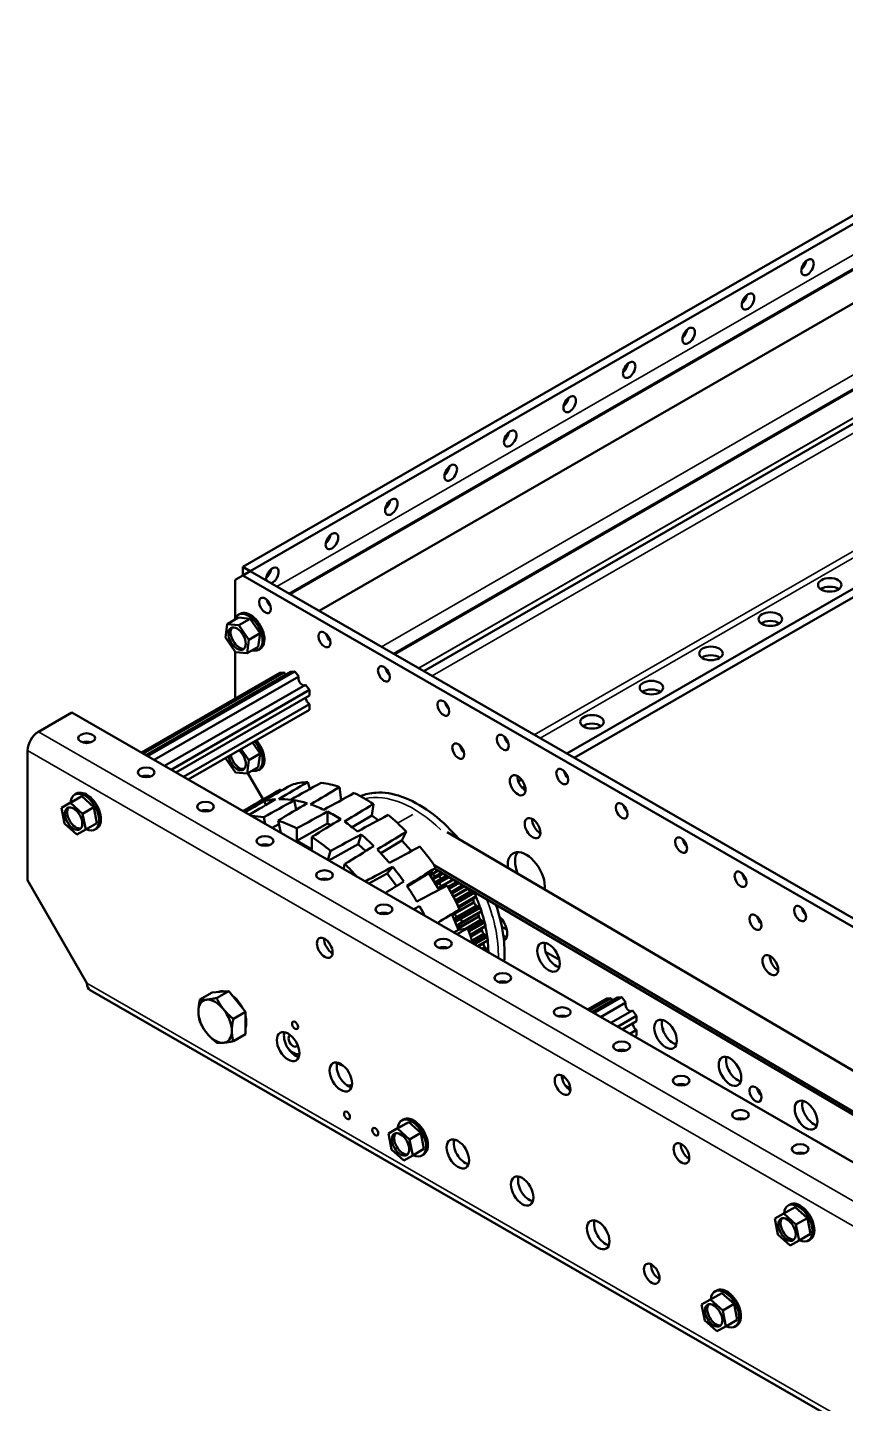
# Model space of a CAD drawing. Header units: inches. Extents: x 7.8 to 84, y 3.4 to 72.4.
# Drawn here: x 45.07 to 54.8, y 47.62 to 63.98 of the extents above; entities that cross this region are included whole.
import ezdxf

# ---------------------------------------------------------------- set-up
doc = ezdxf.new("R2010")
doc.units = ezdxf.units.IN
doc.header["$MEASUREMENT"] = 0
doc.layers.add('Visible (ANSI)', color=7, linetype='Continuous', lineweight=50)
doc.layers.add('Visible Narrow (ANSI)', color=7, linetype='Continuous', lineweight=35)

msp = doc.modelspace()

# ---------------------------------------------------------------- linework, layer by layer
at = {"layer": 'Visible (ANSI)'}
for p, q in [((47.632, 57.567), (58.769, 63.98)), ((47.721, 57.516), (58.858, 63.929)), ((48.542, 57.043), (59.046, 63.092)), ((49.785, 56.327), (59.046, 61.66)), ((51.487, 55.347), (60.007, 60.253)), ((51.576, 55.296), (59.667, 59.955)), ((47.544, 57.414), (47.632, 57.465)), ((47.632, 57.567), (47.721, 57.516)), ((47.632, 57.465), (47.632, 57.567)), ((47.632, 57.465), (47.721, 57.516)), ((47.632, 57.465), (70.083, 44.537)), ((47.721, 57.516), (70.171, 44.588)), ((47.544, 57.414), (47.544, 56.957)), ((47.581, 56.963), (47.446, 56.885)), ((47.601, 57.009), (47.58, 56.997)), ((47.719, 56.949), (47.581, 56.963)), ((47.719, 56.949), (47.585, 56.872)), ((47.838, 56.776), (47.719, 56.949)), ((47.446, 56.885), (47.427, 56.725)), ((47.585, 56.872), (47.446, 56.885)), ((47.704, 56.698), (47.585, 56.872)), ((47.427, 56.725), (47.546, 56.551)), ((47.684, 56.538), (47.704, 56.698)), ((47.838, 56.776), (47.704, 56.698)), ((47.818, 56.615), (47.838, 56.776)), ((47.544, 56.554), (47.544, 56.001)), ((47.546, 56.551), (47.684, 56.538)), ((47.818, 56.615), (47.684, 56.538)), ((47.841, 56.593), (47.819, 56.581)), ((48.074, 56.307), (46.427, 55.358)), ((48.124, 56.311), (46.448, 55.346)), ((48.201, 56.318), (46.48, 55.327)), ((48.251, 56.323), (46.501, 55.315)), ((48.074, 56.307), (48.124, 56.311)), ((48.201, 56.318), (48.251, 56.323)), ((48.251, 56.323), (48.301, 56.261)), ((48.301, 56.261), (46.58, 55.27)), ((48.378, 56.165), (46.701, 55.2)), ((48.378, 56.165), (48.428, 56.103)), ((48.428, 56.103), (46.78, 55.154)), ((48.428, 56.036), (46.838, 55.121)), ((48.428, 56.103), (48.428, 56.036)), ((45.202, 55.605), (45.599, 55.834)), ((68.227, 42.804), (45.599, 55.834)), ((48.428, 55.934), (46.927, 55.07)), ((48.428, 55.867), (46.985, 55.036)), ((48.428, 55.934), (48.428, 55.867)), ((47.838, 55.345), (47.748, 55.476)), ((45.073, 55.382), (45.073, 53.841)), ((47.704, 55.267), (47.614, 55.398)), ((47.838, 55.345), (47.704, 55.267)), ((47.818, 55.184), (47.838, 55.345)), ((47.429, 55.292), (47.546, 55.12)), ((47.684, 55.107), (47.704, 55.267)), ((47.818, 55.184), (47.684, 55.107)), ((47.841, 55.162), (47.819, 55.15)), ((46.494, 55.081), (46.467, 55.065)), ((47.546, 55.12), (47.684, 55.107)), ((47.693, 55.112), (47.874, 54.799)), ((48.406, 55.007), (48.432, 54.925)), ((50.91, 55.014), (50.948, 55.037)), ((45.718, 54.839), (45.584, 54.761)), ((45.718, 54.839), (45.611, 54.78)), ((45.656, 54.87), (45.635, 54.858)), ((45.862, 54.709), (45.718, 54.839)), ((47.635, 54.662), (48.074, 54.915)), ((48.081, 54.919), (48.089, 54.904)), ((48.784, 54.948), (48.803, 54.791)), ((50.957, 54.939), (50.99, 54.958)), ((45.611, 54.78), (45.476, 54.702)), ((45.584, 54.761), (45.476, 54.702)), ((45.476, 54.702), (45.513, 54.513)), ((45.728, 54.631), (45.584, 54.761)), ((45.862, 54.709), (45.728, 54.631)), ((45.899, 54.519), (45.862, 54.709)), ((47.908, 54.735), (47.889, 54.78)), ((48.27, 54.679), (48.245, 54.791)), ((48.64, 54.516), (48.64, 54.656)), ((49.186, 54.746), (49.167, 54.608)), ((45.513, 54.513), (45.658, 54.383)), ((45.765, 54.442), (45.728, 54.631)), ((45.899, 54.519), (45.765, 54.442)), ((47.901, 54.509), (47.883, 54.589)), ((47.983, 54.462), (48.062, 54.508)), ((48.053, 54.549), (48.085, 54.403)), ((48.277, 54.307), (48.64, 54.516)), ((48.68, 54.493), (48.64, 54.516)), ((49.167, 54.608), (48.933, 54.471)), ((49.167, 54.608), (49.243, 54.552)), ((45.658, 54.383), (45.765, 54.442)), ((45.896, 54.454), (45.875, 54.442)), ((48.277, 54.307), (48.277, 54.457)), ((48.454, 54.355), (48.454, 54.205)), ((49.007, 54.27), (49.041, 54.385)), ((49.578, 54.417), (49.525, 54.312)), ((55.85, 51.012), (50.065, 54.413)), ((48.454, 54.205), (48.277, 54.307)), ((48.646, 54.08), (48.678, 54.189)), ((48.656, 54.074), (49.007, 54.27)), ((49.097, 54.187), (49.007, 54.27)), ((49.525, 54.312), (49.275, 54.161)), ((49.525, 54.312), (49.639, 54.186)), ((48.848, 54.033), (48.83, 53.974)), ((49.35, 53.919), (49.416, 53.999)), ((55.432, 50.771), (49.909, 54.019)), ((45.073, 53.841), (45.78, 52.616)), ((49.132, 53.8), (49.35, 53.919)), ((49.463, 53.771), (49.35, 53.919)), ((49.845, 53.923), (49.589, 53.766)), ((49.93, 53.988), (49.845, 53.923)), ((49.845, 53.923), (49.97, 53.727)), ((49.89, 53.919), (49.859, 53.901)), ((49.894, 53.914), (49.863, 53.896)), ((49.926, 53.888), (49.883, 53.864)), ((49.928, 53.888), (49.884, 53.863)), ((49.954, 53.896), (49.887, 53.857)), ((49.954, 53.896), (49.887, 53.857)), ((49.89, 53.919), (49.953, 53.955)), ((49.894, 53.914), (49.89, 53.919)), ((49.89, 53.919), (49.894, 53.914)), ((49.894, 53.914), (49.96, 53.952)), ((55.4, 50.753), (49.916, 53.977)), ((49.992, 53.84), (49.923, 53.8)), ((49.99, 53.838), (49.923, 53.8)), ((49.926, 53.889), (49.997, 53.929)), ((49.928, 53.888), (49.998, 53.929)), ((49.954, 53.896), (50.004, 53.925)), ((49.954, 53.896), (50.004, 53.925)), ((49.978, 53.813), (50.088, 53.876)), ((49.978, 53.811), (50.089, 53.875)), ((49.99, 53.838), (50.072, 53.885)), ((49.991, 53.769), (50.132, 53.85)), ((49.992, 53.84), (50.071, 53.886)), ((49.994, 53.764), (50.138, 53.846)), ((49.978, 53.813), (49.932, 53.786)), ((49.978, 53.811), (49.933, 53.785)), ((49.991, 53.769), (49.956, 53.749)), ((49.994, 53.763), (49.959, 53.743)), ((49.994, 53.764), (49.991, 53.769)), ((49.991, 53.769), (49.994, 53.763)), ((50.073, 53.761), (50.179, 53.822)), ((50.074, 53.76), (50.181, 53.822)), ((50.08, 53.749), (50.193, 53.814)), ((50.08, 53.749), (50.194, 53.814)), ((50.113, 53.689), (50.261, 53.774)), ((50.113, 53.689), (50.261, 53.774)), ((50.118, 53.681), (50.271, 53.769)), ((50.119, 53.68), (50.272, 53.768)), ((50.137, 53.644), (50.31, 53.744)), ((50.14, 53.639), (50.313, 53.738)), ((50.161, 53.6), (50.342, 53.704)), ((50.161, 53.598), (50.343, 53.703)), ((50.17, 53.581), (50.372, 53.698)), ((50.17, 53.58), (50.375, 53.698)), ((50.313, 53.738), (50.31, 53.744)), ((50.151, 53.446), (50.383, 53.58)), ((50.153, 53.44), (50.385, 53.574)), ((50.179, 53.403), (50.411, 53.536)), ((50.181, 53.402), (50.413, 53.535)), ((50.199, 53.52), (50.402, 53.637)), ((50.201, 53.518), (50.38, 53.621)), ((50.201, 53.517), (50.379, 53.619)), ((50.211, 53.391), (50.443, 53.524)), ((50.213, 53.391), (50.445, 53.524)), ((50.385, 53.574), (50.383, 53.58)), ((50.119, 53.436), (50.199, 53.248)), ((50.151, 53.446), (50.122, 53.43)), ((50.153, 53.44), (50.125, 53.424)), ((50.179, 53.403), (50.142, 53.382)), ((50.181, 53.402), (50.143, 53.38)), ((50.153, 53.44), (50.151, 53.446)), ((50.151, 53.446), (50.153, 53.44)), ((50.211, 53.391), (50.153, 53.357)), ((50.213, 53.39), (50.153, 53.356)), ((50.207, 53.281), (50.439, 53.414)), ((50.209, 53.275), (50.44, 53.408)), ((50.236, 53.33), (50.467, 53.463)), ((50.278, 53.261), (50.463, 53.368)), ((50.284, 53.262), (50.465, 53.367)), ((50.315, 53.247), (50.496, 53.351)), ((50.316, 53.245), (50.498, 53.35)), ((50.44, 53.408), (50.439, 53.414)), ((50.199, 53.248), (50.143, 53.218)), ((50.235, 53.329), (50.178, 53.296)), ((50.207, 53.281), (50.189, 53.27)), ((50.209, 53.275), (50.192, 53.265)), ((50.199, 53.248), (50.308, 53.267)), ((50.209, 53.275), (50.207, 53.281)), ((50.207, 53.281), (50.209, 53.275)), ((50.337, 53.187), (50.515, 53.29)), ((50.341, 53.173), (50.477, 53.251)), ((50.343, 53.167), (50.478, 53.245)), ((50.358, 53.123), (50.497, 53.203)), ((50.359, 53.121), (50.499, 53.202)), ((50.478, 53.245), (50.477, 53.251)), ((50.773, 53.253), (50.715, 53.286)), ((50.369, 53.088), (50.529, 53.18)), ((50.371, 53.086), (50.532, 53.179)), ((50.427, 53.054), (50.544, 53.121)), ((50.428, 53.054), (50.496, 53.093)), ((50.433, 53.051), (50.497, 53.087)), ((50.477, 53.025), (50.512, 53.045)), ((50.479, 53.024), (50.513, 53.043)), ((50.497, 53.087), (50.496, 53.093)), ((50.517, 53.002), (50.543, 53.017)), ((50.52, 53.001), (50.545, 53.016)), ((51.399, 52.892), (51.235, 52.987)), ((67.031, 40.316), (45.818, 52.532)), ((50.767, 52.633), (50.775, 52.628)), ((47.267, 52.503), (47.123, 52.421)), ((47.267, 52.503), (47.366, 52.512)), ((47.466, 52.521), (47.322, 52.439)), ((47.366, 52.512), (47.466, 52.521)), ((47.466, 52.521), (47.565, 52.398)), ((47.565, 52.398), (47.664, 52.274)), ((51.963, 52.432), (51.735, 52.301)), ((52.014, 52.437), (51.756, 52.289)), ((52.09, 52.444), (51.789, 52.27)), ((52.14, 52.448), (51.81, 52.258)), ((52.19, 52.386), (51.889, 52.212)), ((51.963, 52.432), (52.014, 52.437)), ((52.09, 52.444), (52.14, 52.448)), ((52.14, 52.448), (52.19, 52.386)), ((47.664, 52.274), (47.521, 52.192)), ((47.664, 52.274), (47.664, 52.142)), ((51.474, 52.226), (51.482, 52.221)), ((52.267, 52.291), (52.01, 52.143)), ((52.317, 52.228), (52.089, 52.097)), ((52.267, 52.291), (52.317, 52.228)), ((52.317, 52.228), (52.317, 52.162)), ((47.664, 52.142), (47.664, 52.009)), ((52.317, 52.162), (52.147, 52.064)), ((52.317, 52.059), (52.236, 52.013)), ((52.317, 52.059), (52.317, 51.992)), ((47.664, 52.009), (47.521, 51.926)), ((52.317, 51.992), (52.294, 51.979)), ((52.181, 51.819), (52.189, 51.814)), ((51.459, 51.498), (51.431, 51.482)), ((51.467, 51.399), (51.53, 51.362)), ((52.888, 51.411), (52.896, 51.407)), ((49.5, 50.905), (49.366, 50.828)), ((49.607, 50.964), (49.473, 50.887)), ((49.607, 50.964), (49.5, 50.905)), ((49.546, 50.995), (49.524, 50.983)), ((49.751, 50.834), (49.607, 50.964)), ((53.595, 51.004), (53.603, 50.999)), ((49.473, 50.887), (49.366, 50.828)), ((49.366, 50.828), (49.402, 50.638)), ((49.617, 50.757), (49.473, 50.887)), ((49.751, 50.834), (49.617, 50.757)), ((49.654, 50.567), (49.617, 50.757)), ((49.788, 50.645), (49.751, 50.834)), ((50.163, 50.752), (50.145, 50.741)), ((49.402, 50.638), (49.547, 50.508)), ((49.547, 50.508), (49.654, 50.567)), ((49.788, 50.645), (49.654, 50.567)), ((49.785, 50.579), (49.764, 50.567)), ((54.302, 50.597), (54.31, 50.592)), ((52.914, 50.548), (52.944, 50.531)), ((54.203, 49.952), (54.069, 49.875)), ((54.203, 49.952), (54.096, 49.893)), ((54.142, 49.983), (54.121, 49.971)), ((54.348, 49.822), (54.203, 49.952)), ((54.096, 49.893), (53.962, 49.816)), ((54.069, 49.875), (53.962, 49.816)), ((53.962, 49.816), (53.999, 49.627)), ((54.213, 49.745), (54.069, 49.875)), ((54.348, 49.822), (54.213, 49.745)), ((54.25, 49.556), (54.213, 49.745)), ((54.385, 49.633), (54.348, 49.822)), ((53.999, 49.627), (54.143, 49.497)), ((54.385, 49.633), (54.25, 49.556)), ((54.143, 49.497), (54.25, 49.556)), ((54.381, 49.567), (54.36, 49.555)), ((53.331, 48.93), (53.197, 48.853)), ((53.331, 48.93), (53.224, 48.871)), ((53.27, 48.961), (53.249, 48.949)), ((53.476, 48.8), (53.331, 48.93)), ((53.224, 48.871), (53.09, 48.794)), ((53.197, 48.853), (53.09, 48.794)), ((53.09, 48.794), (53.127, 48.605)), ((53.341, 48.723), (53.197, 48.853)), ((53.476, 48.8), (53.341, 48.723)), ((53.512, 48.611), (53.476, 48.8)), ((53.127, 48.605), (53.271, 48.475)), ((53.378, 48.534), (53.341, 48.723)), ((53.512, 48.611), (53.378, 48.534)), ((53.271, 48.475), (53.378, 48.534)), ((53.509, 48.545), (53.488, 48.533))]:
    msp.add_line(p, q, dxfattribs=at)
for centre, major_axis, ratio in [((54.35, 61.129), (-0.0524, -0.091), 0.578093), ((53.643, 60.722), (-0.0524, -0.091), 0.578093), ((52.936, 60.315), (-0.0524, -0.091), 0.578093), ((52.229, 59.908), (-0.0524, -0.091), 0.578093), ((51.522, 59.5), (-0.0524, -0.091), 0.578093), ((50.814, 59.093), (-0.0524, -0.091), 0.578093), ((50.107, 58.686), (-0.0524, -0.091), 0.578093), ((49.4, 58.279), (-0.0524, -0.091), 0.578093), ((48.693, 57.872), (-0.0524, -0.091), 0.578093), ((54.615, 57.352), (-0.14, 0), 0.575862), ((47.898, 57.108), (-0.0499, 0.0867), 0.578093), ((53.908, 56.945), (-0.14, 0), 0.575862), ((47.565, 56.712), (0.073, -0.127), 0.578093), ((48.605, 56.701), (-0.0499, 0.0867), 0.578093), ((53.201, 56.537), (-0.14, 0), 0.575862), ((49.312, 56.294), (-0.0499, 0.0867), 0.578093), ((52.494, 56.13), (-0.14, 0), 0.575862), ((50.019, 55.887), (-0.0499, 0.0867), 0.578093), ((51.787, 55.723), (-0.14, 0), 0.575862), ((45.776, 55.529), (0.1, 0), 0.575862), ((50.196, 55.376), (-0.0502, 0.0871), 0.578093), ((50.726, 55.479), (-0.0499, 0.0867), 0.578093), ((46.483, 55.122), (0.1, 0), 0.575862), ((51.433, 55.072), (-0.0499, 0.0867), 0.578093), ((50.903, 54.969), (-0.066, 0.114), 0.578093), ((45.621, 54.572), (-0.073, 0.127), 0.578093), ((47.19, 54.714), (0.1, 0), 0.575862), ((52.14, 54.665), (-0.0499, 0.0867), 0.578093), ((51.08, 54.458), (-0.066, 0.114), 0.578093), ((47.898, 54.307), (0.1, 0), 0.575862), ((52.847, 54.258), (-0.0499, 0.0867), 0.578093), ((48.605, 53.9), (0.1, 0), 0.575862), ((53.554, 53.851), (-0.0499, 0.0867), 0.578093), ((49.312, 53.493), (0.1, 0), 0.575862), ((54.262, 53.443), (-0.0499, 0.0867), 0.578093), ((53.731, 53.34), (-0.0502, 0.0871), 0.578093), ((48.608, 53.035), (-0.066, 0.114), 0.578093), ((50.019, 53.086), (0.1, 0), 0.575862), ((51.27, 52.924), (-0.095, 0.164), 0.578093), ((53.908, 52.829), (-0.066, 0.114), 0.578093), ((50.726, 52.678), (0.1, 0), 0.575862), ((51.433, 52.271), (0.1, 0), 0.575862), ((52.662, 52.008), (-0.095, 0.164), 0.578093), ((48.172, 51.861), (-0.095, 0.164), 0.578093), ((48.255, 52.114), (-0.025, 0.0433), 0.578093), ((52.14, 51.864), (0.1, 0), 0.575862), ((53.428, 51.567), (-0.095, 0.164), 0.578093), ((48.799, 51.5), (-0.095, 0.164), 0.578093), ((51.437, 51.406), (-0.066, 0.114), 0.578093), ((52.847, 51.457), (0.1, 0), 0.575862), ((53.731, 51.296), (-0.0502, 0.0871), 0.578093), ((54.333, 51.046), (-0.095, 0.164), 0.578093), ((48.873, 51.043), (-0.025, 0.0433), 0.578093), ((53.554, 51.05), (0.1, 0), 0.575862), ((49.209, 50.849), (-0.025, 0.0433), 0.578093), ((49.51, 50.698), (-0.073, 0.127), 0.578093), ((50.191, 50.585), (-0.095, 0.164), 0.578093), ((52.851, 50.592), (-0.066, 0.114), 0.578093), ((54.262, 50.642), (0.1, 0), 0.575862), ((50.956, 50.144), (-0.095, 0.164), 0.578093), ((51.861, 49.623), (-0.095, 0.164), 0.578093), ((54.106, 49.686), (-0.073, 0.127), 0.578093), ((52.497, 49.16), (-0.066, 0.114), 0.578093), ((53.234, 48.664), (-0.073, 0.127), 0.578093)]:
    msp.add_ellipse(centre, major_axis=major_axis, ratio=ratio, dxfattribs=at)
for centre, major_axis, ratio, start_param, end_param in [((54.262, 61.18), (0.0524, 0.091), 0.578093, 4.139191, 5.285587), ((53.554, 60.773), (0.0524, 0.091), 0.578093, 4.139191, 5.285587), ((52.847, 60.366), (0.0524, 0.091), 0.578093, 4.139191, 5.285587), ((52.14, 59.958), (0.0524, 0.091), 0.578093, 4.139191, 5.285587), ((51.433, 59.551), (0.0524, 0.091), 0.578093, 4.139191, 5.285587), ((50.726, 59.144), (0.0524, 0.091), 0.578093, 4.139191, 5.285587), ((50.019, 58.737), (0.0524, 0.091), 0.578093, 4.139191, 5.285587), ((49.312, 58.33), (0.0524, 0.091), 0.578093, 4.139191, 5.285587), ((48.605, 57.922), (0.0524, 0.091), 0.578093, 4.139191, 5.285587), ((47.986, 57.464), (0.0524, 0.091), 0.578093, 3.726699, 8.839672), ((47.898, 57.515), (0.0524, 0.091), 0.578093, 4.139191, 5.285587), ((54.615, 57.25), (-0.14, 0), 0.575862, 3.828038, 5.59674), ((47.986, 57.159), (0.0499, -0.0867), 0.578093, 4.222063, 5.202715), ((47.7, 56.789), (0.12, -0.208), 0.578093, 5.777909, 9.930054), ((47.721, 56.801), (0.12, -0.208), 0.578093, 0, 3.141593), ((47.592, 56.727), (-0.073, 0.127), 0.578093, 0.183717, 2.957875), ((53.908, 56.842), (-0.14, 0), 0.575862, 3.828038, 5.59674), ((48.693, 56.752), (0.0499, -0.0867), 0.578093, 4.222063, 5.202715), ((53.201, 56.435), (-0.14, 0), 0.575862, 3.828038, 5.59674), ((48.163, 56.315), (0.0312, -0.0542), 0.578093, 4.452523, 4.972255), ((49.4, 56.345), (0.0499, -0.0867), 0.578093, 4.222063, 5.202715), ((48.34, 56.213), (-0.0312, 0.0542), 0.578093, 0.263733, 2.87786), ((48.428, 55.985), (0.0312, -0.0542), 0.578093, 3.925057, 5.499721), ((52.494, 56.028), (-0.14, 0), 0.575862, 3.828038, 5.59674), ((50.107, 55.937), (0.0499, -0.0867), 0.578093, 4.222063, 5.202715), ((51.787, 55.621), (-0.14, 0), 0.575862, 3.828038, 5.59674), ((45.202, 55.456), (-0.091, -0.158), 0.578093, 3.925057, 5.495853), ((45.776, 55.431), (-0.1, 0), 0.575862, 4.161035, 5.263743), ((47.7, 55.358), (0.12, -0.208), 0.578093, 5.777909, 8.183204), ((47.721, 55.37), (0.12, -0.208), 0.578093, 0, 1.900018), ((50.814, 55.53), (0.0499, -0.0867), 0.578093, 4.222063, 5.202715), ((47.565, 55.281), (0.073, -0.127), 0.578093, 4.155477, 8.410893), ((47.592, 55.296), (0.073, -0.127), 0.578093, 4.155477, 6.099468), ((50.284, 55.427), (0.0502, -0.0871), 0.578093, 4.212822, 5.211956), ((46.483, 55.024), (-0.1, 0), 0.575862, 4.161035, 5.263743), ((45.697, 51.238), (52.716, 31.175), 0.030543, 1.501337, 1.507895), ((45.697, 51.238), (55.286, 31.048), 0.029639, 1.502238, 1.508797), ((49.073, 53.181), (-0.998, 1.733), 0.578093, 5.990661, 6.151178), ((49.073, 53.181), (0.998, -1.733), 0.578093, 2.563469, 2.723986), ((50.991, 55.02), (0.066, -0.114), 0.578093, 3.873537, 5.55124), ((51.522, 55.123), (0.0499, -0.0867), 0.578093, 4.222063, 5.202715), ((45.755, 54.65), (0.12, -0.208), 0.578093, 5.590411, 10.117552), ((45.776, 54.662), (0.12, -0.208), 0.578093, 0, 3.141593), ((45.697, 51.238), (52.936, 30.647), 0.032614, 1.506869, 1.513427), ((45.697, 51.237), (55.076, 31.559), 0.031436, 1.507057, 1.513615), ((49.073, 53.181), (-0.998, 1.733), 0.578093, 6.27626, 6.283185), ((45.697, 51.238), (52.6, 31.691), 0.025883, 1.496489, 1.503047), ((45.697, 51.238), (55.403, 30.544), 0.025546, 1.497804, 1.504362), ((49.073, 53.181), (0.998, -1.733), 0.578093, 2.277869, 2.438387), ((45.648, 54.588), (-0.073, 0.127), 0.578093, 0.183717, 2.957875), ((47.19, 54.616), (-0.1, 0), 0.575862, 4.161035, 5.263743), ((51.741, 54.718), (55.194, 31.306), 0.030837, 1.623142, 1.627329), ((51.741, 54.718), (52.815, 30.91), 0.031922, 1.622576, 1.628497), ((48.719, 52.978), (-0.998, 1.733), 0.578093, 6.157736, 6.269702), ((51.741, 54.718), (55.358, 30.794), 0.027867, 1.618476, 1.625034), ((48.719, 52.978), (-0.998, 1.733), 0.578093, 6.014937, 6.126902), ((51.741, 54.718), (52.645, 31.437), 0.028514, 1.617322, 1.62388), ((48.719, 52.978), (-0.998, 1.733), 0.578093, 5.872137, 5.984103), ((48.719, 52.978), (-0.998, 1.733), 0.578093, 5.729337, 5.841303), ((51.741, 54.718), (55.419, 30.305), 0.022716, 1.61436, 1.620918), ((48.719, 52.978), (0.998, -1.733), 0.578093, 2.444945, 2.556911), ((48.719, 52.978), (0.998, -1.733), 0.578093, 2.302145, 2.414111), ((45.697, 51.238), (52.604, 32.159), 0.019092, 1.492758, 1.499316), ((52.229, 54.716), (0.0499, -0.0867), 0.578093, 4.222063, 5.202715), ((48.365, 52.774), (-0.998, 1.733), 0.578093, 5.847861, 5.956964), ((48.365, 52.774), (0.998, -1.733), 0.578093, 2.420669, 2.581187), ((51.741, 54.718), (52.587, 31.934), 0.022718, 1.612984, 1.619542), ((48.719, 52.978), (0.998, -1.733), 0.578093, 2.159346, 2.271311), ((45.698, 51.238), (55.4, 30.078), 0.019423, 1.494082, 1.500641), ((49.073, 53.181), (0.998, -1.733), 0.578093, 1.99227, 2.152788), ((51.168, 54.509), (0.066, -0.114), 0.578093, 3.873537, 5.55124), ((48.365, 52.774), (0.998, -1.733), 0.578093, 2.13507, 2.295587), ((51.741, 54.718), (55.362, 29.875), 0.015731, 1.611093, 1.617651), ((48.719, 52.978), (-0.998, 1.733), 0.578093, 5.158139, 5.270104), ((45.697, 51.238), (52.721, 32.535), 0.010805, 1.490446, 1.497004), ((47.898, 54.209), (-0.1, 0), 0.575862, 4.161035, 5.263743), ((51.741, 54.718), (52.649, 32.361), 0.015091, 1.609937, 1.616495), ((48.719, 52.978), (0.998, -1.733), 0.578093, 1.873746, 1.985712), ((45.697, 51.238), (55.295, 29.695), 0.011701, 1.491347, 1.497905), ((49.073, 53.181), (0.998, -1.733), 0.578093, 1.706671, 1.867188), ((51.005, 53.888), (-0.156, 0.271), 0.578093, 3.809182, 7.169316), ((51.093, 53.939), (-0.156, 0.271), 0.578093, 0.286188, 1.313994), ((52.936, 54.309), (0.0499, -0.0867), 0.578093, 4.222063, 5.202715), ((48.365, 52.774), (0.998, -1.733), 0.578093, 1.900885, 2.009988), ((51.741, 54.718), (55.203, 29.544), 0.007409, 1.608964, 1.614885), ((48.719, 52.978), (-0.998, 1.733), 0.578093, 4.872539, 4.984505), ((48.605, 53.802), (-0.1, 0), 0.575862, 4.161035, 5.263743), ((48.365, 52.774), (0.753, -1.307), 0.578093, 2.136501, 2.154398), ((45.697, 51.238), (52.946, 32.794), 0.001758, 1.489674, 1.496232), ((49.911, 53.944), (0.0269, -0.0468), 0.578093, 4.341448, 4.930409), ((49.911, 53.945), (-0.0269, 0.0468), 0.578093, 1.764539, 1.788901), ((49.917, 53.937), (-0.0269, 0.0468), 0.578093, 1.730601, 1.730775), ((49.917, 53.937), (0.0269, -0.0468), 0.578093, 4.872109, 5.75049), ((49.917, 53.937), (-0.0269, 0.0468), 0.578093, 1.75685, 2.608982), ((49.924, 53.904), (-0.0087, 0.0151), 0.578093, 2.542373, 2.672762), ((49.924, 53.904), (0.0087, -0.0151), 0.578093, 5.683882, 5.814271), ((49.911, 53.95), (0.0343, -0.0595), 0.578093, 5.845523, 6.16323), ((49.911, 53.95), (0.0343, -0.0595), 0.578093, 5.845439, 6.163146), ((49.892, 53.989), (0.0559, -0.0971), 0.578093, 6.168085, 6.205245), ((49.892, 53.989), (0.0559, -0.0971), 0.578093, 6.168001, 6.193977), ((49.999, 53.819), (-0.0447, 0.0776), 0.578093, 6.282522, 6.322201), ((49.892, 53.989), (0.0559, -0.0971), 0.578093, 0.07794, 0.082218), ((49.966, 53.869), (-0.0147, 0.0255), 0.578093, 5.827116, 6.100542), ((49.966, 53.869), (-0.0147, 0.0255), 0.578093, 5.827032, 6.100458), ((49.963, 53.882), (-0.0077, 0.0133), 0.578093, 4.840317, 5.827116), ((49.963, 53.882), (0.0077, -0.0133), 0.578093, 1.69864, 2.685439), ((49.409, 53.375), (-0.646, 1.121), 0.578093, 4.81277, 4.840317), ((49.409, 53.375), (0.646, -1.121), 0.578093, 1.671094, 1.69864), ((50.054, 53.747), (-0.0559, 0.0971), 0.578093, 0.146007, 0.343325), ((49.982, 53.853), (0.0077, -0.0133), 0.578093, 0.684294, 1.671094), ((49.938, 53.91), (0.0447, -0.0776), 0.578093, 0.189209, 0.228889), ((49.972, 53.86), (0.0147, -0.0255), 0.578093, 0.410868, 0.684294), ((53.643, 53.901), (0.0499, -0.0867), 0.578093, 4.222063, 5.202715), ((51.741, 54.718), (52.822, 32.681), 0.006329, 1.608389, 1.612575), ((48.719, 52.978), (0.998, -1.733), 0.578093, 1.588147, 1.700113), ((45.697, 51.238), (55.084, 29.422), 0.002935, 1.489873, 1.496431), ((50.026, 53.778), (-0.0343, 0.0595), 0.578093, 0.34818, 0.665887), ((49.99, 53.804), (0.0087, -0.0151), 0.578093, 3.838648, 3.969037), ((50.016, 53.788), (0.0269, -0.0468), 0.578093, 3.902429, 4.78081), ((50.016, 53.788), (-0.0269, 0.0468), 0.578093, 1.61494, 1.639301), ((50.021, 53.78), (-0.0269, 0.0468), 0.578093, 1.581001, 1.581175), ((50.021, 53.779), (0.0269, -0.0468), 0.578093, 4.72251, 5.116833), ((50.021, 53.78), (-0.0269, 0.0468), 0.578093, 1.607251, 1.977401), ((49.073, 53.181), (0.998, -1.733), 0.578093, 1.421071, 1.581589), ((50.339, 53.756), (-0.0269, 0.0468), 0.578093, 1.445917, 1.489701), ((50.344, 53.747), (-0.0269, 0.0468), 0.578093, 1.431401, 2.309782), ((50.343, 53.717), (-0.0087, 0.0151), 0.578093, 2.243174, 2.373563), ((50.341, 53.76), (-0.0343, 0.0595), 0.578093, 2.404731, 2.722438), ((50.33, 53.8), (0.0559, -0.0971), 0.578093, 5.868886, 6.066204), ((50.404, 53.616), (-0.0447, 0.0776), 0.578093, 5.983322, 6.023002), ((50.381, 53.672), (-0.0147, 0.0255), 0.578093, 5.527917, 5.801343), ((49.641, 53.509), (-0.644, 1.119), 0.578093, 4.547541, 4.558327), ((50.38, 53.683), (-0.0077, 0.0133), 0.578093, 5.112139, 5.527917), ((50.38, 53.683), (-0.0077, 0.0133), 0.578093, 4.541117, 5.112139), ((49.641, 53.509), (-0.646, 1.121), 0.578093, 4.513571, 4.541117), ((51.741, 54.718), (54.943, 29.334), 0.001634, 4.673703, 4.674988), ((48.719, 52.978), (-0.998, 1.733), 0.578093, 4.634193, 4.698906), ((50.415, 53.584), (-0.0269, 0.0468), 0.578093, 0.461721, 1.340102), ((50.391, 53.609), (-0.0087, 0.0151), 0.578093, 0.39794, 0.528329), ((50.424, 53.572), (-0.0343, 0.0595), 0.578093, 0.216436, 0.366771), ((50.419, 53.575), (-0.0269, 0.0468), 0.578093, 1.281802, 2.160183), ((50.385, 53.661), (0.0147, -0.0255), 0.578093, 0.111753, 0.385179), ((50.395, 53.651), (-0.0077, 0.0133), 0.578093, 3.942549, 4.513571), ((50.395, 53.651), (0.0077, -0.0133), 0.578093, 0.385179, 0.800957), ((49.641, 53.509), (-0.644, 1.119), 0.578093, 4.397942, 4.507147), ((50.414, 53.548), (-0.0087, 0.0151), 0.578093, 2.093574, 2.223963), ((50.418, 53.588), (-0.0343, 0.0595), 0.578093, 2.255132, 2.572838), ((50.411, 53.627), (0.0559, -0.0971), 0.578093, 5.719286, 5.916604), ((50.466, 53.443), (-0.0447, 0.0776), 0.578093, 5.833723, 5.873402), ((50.448, 53.499), (-0.0147, 0.0255), 0.578093, 5.378317, 5.651743), ((50.45, 53.509), (-0.0077, 0.0133), 0.578093, 4.962539, 5.378317), ((50.45, 53.509), (-0.0077, 0.0133), 0.578093, 4.391518, 4.962539), ((49.641, 53.509), (-0.646, 1.121), 0.578093, 4.363971, 4.391518), ((50.726, 53.538), (0.025, -0.0433), 0.578093, 5.034104, 5.944394), ((54.35, 53.494), (0.0499, -0.0867), 0.578093, 4.222063, 5.202715), ((49.312, 53.395), (-0.1, 0), 0.575862, 4.161035, 5.263743), ((48.365, 52.774), (0.998, -1.733), 0.578093, 1.619737, 1.629686), ((45.697, 51.238), (53.257, 32.916), 0.00729, 4.787793, 4.792768), ((50.183, 53.451), (0.0269, -0.0468), 0.578093, 4.325438, 4.48161), ((50.183, 53.451), (-0.0269, 0.0468), 0.578093, 1.31574, 1.340102), ((50.187, 53.442), (-0.0269, 0.0468), 0.578093, 1.281802, 1.281976), ((50.187, 53.442), (0.0269, -0.0468), 0.578093, 4.42331, 5.301691), ((50.187, 53.442), (-0.0269, 0.0468), 0.578093, 1.308051, 2.160183), ((50.182, 53.415), (-0.0087, 0.0151), 0.578093, 2.093574, 2.223963), ((50.183, 53.415), (0.0087, -0.0151), 0.578093, 5.235083, 5.365472), ((50.186, 53.455), (-0.0343, 0.0595), 0.578093, 2.255132, 2.572838), ((50.186, 53.455), (0.0343, -0.0595), 0.578093, 5.396641, 5.714347), ((50.179, 53.493), (0.0559, -0.0971), 0.578093, 5.719286, 5.916604), ((50.179, 53.493), (0.0559, -0.0971), 0.578093, 5.719202, 5.91652), ((50.234, 53.309), (-0.0447, 0.0776), 0.578093, 5.833723, 5.873402), ((50.234, 53.309), (0.0447, -0.0776), 0.578093, 2.692046, 2.731725), ((50.217, 53.365), (-0.0147, 0.0255), 0.578093, 5.378317, 5.651743), ((50.217, 53.365), (0.0147, -0.0255), 0.578093, 2.23664, 2.510066), ((50.218, 53.376), (-0.0077, 0.0133), 0.578093, 4.391518, 5.378317), ((50.218, 53.376), (0.0077, -0.0133), 0.578093, 1.249841, 2.23664), ((49.409, 53.375), (-0.646, 1.121), 0.578093, 4.363971, 4.391518), ((49.409, 53.375), (0.646, -1.121), 0.578093, 1.222295, 1.249841), ((50.474, 53.411), (-0.0269, 0.0468), 0.578093, 0.475038, 1.190502), ((50.476, 53.402), (-0.0269, 0.0468), 0.578093, 1.132202, 2.010583), ((50.468, 53.379), (-0.0087, 0.0151), 0.578093, 1.943975, 2.074363), ((50.477, 53.414), (-0.0343, 0.0595), 0.578093, 2.105532, 2.423239), ((50.452, 53.488), (0.0147, -0.0255), 0.578093, 0, 0.235579), ((50.46, 53.477), (-0.0077, 0.0133), 0.578093, 3.79295, 4.363971), ((50.46, 53.477), (0.0077, -0.0133), 0.578093, 0.235579, 0.651357), ((49.641, 53.509), (-0.644, 1.119), 0.578093, 4.248342, 4.357547), ((50.475, 53.451), (-0.0559, 0.0971), 0.578093, 2.428094, 2.625412), ((50.51, 53.271), (-0.0447, 0.0776), 0.578093, 5.684123, 5.723802), ((50.498, 53.326), (-0.0147, 0.0255), 0.578093, 5.228717, 5.502143), ((50.501, 53.335), (-0.0077, 0.0133), 0.578093, 4.81294, 5.228717), ((50.644, 53.284), (0.095, -0.164), 0.578093, 0.015966, 2.028972), ((53.82, 53.391), (0.0502, -0.0871), 0.578093, 4.212822, 5.211956), ((45.697, 51.238), (54.785, 29.284), 0.006206, 4.790965, 4.793332), ((50.242, 53.278), (0.0269, -0.0468), 0.578093, 3.616745, 4.332011), ((50.242, 53.278), (-0.0269, 0.0468), 0.578093, 1.166141, 1.190502), ((50.244, 53.269), (-0.0269, 0.0468), 0.578093, 1.132202, 1.132376), ((50.244, 53.269), (0.0269, -0.0468), 0.578093, 4.273711, 4.746777), ((50.244, 53.269), (-0.0269, 0.0468), 0.578093, 1.158452, 1.607178), ((50.22, 53.354), (0.0147, -0.0255), 0.578093, 0, 0.235495), ((50.229, 53.343), (0.0077, -0.0133), 0.578093, 0.235495, 1.222295), ((49.073, 53.181), (0.998, -1.733), 0.578093, 1.197979, 1.29599), ((50.514, 53.24), (-0.0269, 0.0468), 0.578093, 0.674671, 1.040902), ((50.515, 53.232), (-0.0269, 0.0468), 0.578093, 0.982602, 1.860983), ((50.504, 53.212), (-0.0087, 0.0151), 0.578093, 1.794375, 1.924764), ((50.518, 53.242), (-0.0343, 0.0595), 0.578093, 1.955933, 2.273639), ((50.501, 53.335), (-0.0077, 0.0133), 0.578093, 4.241918, 4.81294), ((49.641, 53.509), (-0.646, 1.121), 0.578093, 4.214372, 4.241918), ((50.52, 53.277), (-0.0559, 0.0971), 0.578093, 2.278494, 2.475812), ((50.5, 53.315), (0.0147, -0.0255), 0.578093, 0, 0.08598), ((50.508, 53.303), (0.0077, -0.0133), 0.578093, 0.08598, 0.501757), ((50.508, 53.303), (-0.0077, 0.0133), 0.578093, 3.64335, 4.214372), ((49.641, 53.509), (-0.644, 1.119), 0.578093, 4.098742, 4.207948), ((48.693, 53.084), (0.066, -0.114), 0.578093, 3.838155, 5.586623), ((48.233, 52.698), (0.493, -0.856), 0.578093, 1.657734, 1.728173), ((50.019, 52.988), (-0.1, 0), 0.575862, 4.161035, 5.263743), ((50.534, 53.076), (-0.0269, 0.0468), 0.578093, 0.871778, 0.891303), ((50.535, 53.067), (-0.0269, 0.0468), 0.578093, 0.833003, 1.711384), ((50.52, 53.051), (-0.0087, 0.0151), 0.578093, 1.644775, 1.775164), ((50.539, 53.077), (-0.0343, 0.0595), 0.578093, 1.806333, 2.12404), ((50.545, 53.107), (-0.0559, 0.0971), 0.578093, 2.128895, 2.326213), ((50.534, 53.105), (-0.0447, 0.0776), 0.578093, 5.534523, 5.574203), ((50.529, 53.157), (-0.0147, 0.0255), 0.578093, 5.079118, 5.352544), ((50.533, 53.165), (-0.0077, 0.0133), 0.578093, 4.66334, 5.079118), ((50.533, 53.165), (-0.0077, 0.0133), 0.578093, 4.092318, 4.66334), ((49.641, 53.509), (-0.646, 1.121), 0.578093, 4.064772, 4.092318), ((50.536, 53.134), (0.0077, -0.0133), 0.578093, 0, 0.352158), ((50.536, 53.134), (0.0077, -0.0133), 0.578093, 0.352158, 0.923179), ((49.641, 53.509), (-0.644, 1.119), 0.578093, 3.949143, 4.058348), ((50.732, 53.335), (0.095, -0.164), 0.578093, 5.504255, 5.798952), ((51.359, 52.975), (0.095, -0.164), 0.578093, 3.625826, 5.798952), ((50.538, 52.947), (-0.0447, 0.0776), 0.578093, 5.384924, 5.424603), ((50.539, 52.996), (-0.0147, 0.0255), 0.578093, 4.929518, 5.202944), ((50.545, 53.003), (-0.0077, 0.0133), 0.578093, 4.51374, 4.929518), ((50.545, 53.003), (-0.0077, 0.0133), 0.578093, 3.942719, 4.51374), ((49.641, 53.509), (-0.646, 1.121), 0.578093, 3.927385, 3.942719), ((53.996, 52.88), (0.066, -0.114), 0.578093, 3.873537, 5.55124), ((45.909, 52.69), (-0.091, -0.158), 0.578093, 5.495853, 6.283185), ((50.726, 52.58), (-0.1, 0), 0.575862, 4.161035, 5.263743), ((47.304, 52.163), (-0.14, 0.244), 0.578093, 6.02332, 7.070517), ((47.304, 52.163), (-0.14, 0.244), 0.578093, 4.976122, 6.02332), ((47.476, 52.262), (-0.14, 0.244), 0.578093, 5.826225, 6.220414), ((47.476, 52.262), (0.14, -0.244), 0.578093, 1.450757, 2.218301), ((52.052, 52.44), (0.0312, -0.0542), 0.578093, 4.452523, 4.972255), ((52.229, 52.338), (-0.0312, 0.0542), 0.578093, 0.263733, 2.87786), ((47.304, 52.163), (-0.14, 0.244), 0.578093, 0.787332, 1.834529), ((47.304, 52.163), (-0.14, 0.244), 0.578093, 3.928925, 4.976122), ((47.476, 52.262), (0.14, -0.244), 0.578093, 0.459117, 1.115547), ((51.433, 52.173), (-0.1, 0), 0.575862, 4.161035, 5.263743), ((47.304, 52.163), (0.14, -0.244), 0.578093, 6.02332, 7.070517), ((52.317, 52.11), (0.0312, -0.0542), 0.578093, 3.925057, 5.499721), ((52.75, 52.059), (0.095, -0.164), 0.578093, 3.625826, 5.798952), ((52.494, 52.058), (0.14, 0), 0.575862, 6.195243, 6.706982), ((47.304, 52.163), (0.14, -0.244), 0.578093, 4.976122, 6.02332), ((48.257, 51.91), (0.095, -0.164), 0.578093, 3.604899, 5.819878), ((48.233, 51.931), (0.0392, -0.068), 0.578093, 3.092532, 6.732478), ((48.233, 51.931), (0.088, -0.152), 0.578093, 4.93809, 6.131165), ((52.14, 51.766), (-0.1, 0), 0.575862, 4.161035, 5.263743), ((53.516, 51.618), (0.095, -0.164), 0.578093, 3.625826, 5.798952), ((48.884, 51.549), (0.095, -0.164), 0.578093, 3.604899, 5.819878), ((48.365, 52.774), (0.753, -1.307), 0.578093, 6.001867, 6.059361), ((51.522, 51.455), (0.066, -0.114), 0.578093, 3.838155, 5.586623), ((52.847, 51.359), (-0.1, 0), 0.575862, 4.161035, 5.263743), ((53.82, 51.347), (0.0502, -0.0871), 0.578093, 4.212822, 5.211956), ((53.908, 51.244), (0.14, 0), 0.575862, 2.496892, 2.559087), ((54.421, 51.097), (0.095, -0.164), 0.578093, 3.625826, 5.798952), ((49.644, 50.775), (0.12, -0.208), 0.578093, 5.590411, 10.117552), ((49.665, 50.787), (0.12, -0.208), 0.578093, 0, 3.141593), ((53.554, 50.952), (-0.1, 0), 0.575862, 4.161035, 5.263743), ((49.537, 50.713), (-0.073, 0.127), 0.578093, 0.183717, 2.957875), ((50.276, 50.634), (0.095, -0.164), 0.578093, 3.604899, 5.819878), ((52.936, 50.641), (0.066, -0.114), 0.578093, 3.838155, 5.586623), ((54.262, 50.544), (-0.1, 0), 0.575862, 4.161035, 5.263743), ((51.041, 50.193), (0.095, -0.164), 0.578093, 3.604899, 5.819878), ((54.24, 49.763), (0.12, -0.208), 0.578093, 5.590411, 10.117552), ((54.262, 49.775), (0.12, -0.208), 0.578093, 0, 3.141593), ((51.946, 49.671), (0.095, -0.164), 0.578093, 3.604899, 5.819878), ((54.133, 49.701), (-0.073, 0.127), 0.578093, 0.183717, 2.957875), ((52.582, 49.209), (0.066, -0.114), 0.578093, 3.838155, 5.586623), ((53.368, 48.741), (0.12, -0.208), 0.578093, 5.590411, 10.117552), ((53.389, 48.753), (0.12, -0.208), 0.578093, 0, 3.141593), ((53.261, 48.679), (-0.073, 0.127), 0.578093, 0.183717, 2.957875)]:
    msp.add_ellipse(centre, major_axis=major_axis, ratio=ratio, start_param=start_param, end_param=end_param, dxfattribs=at)
for points, knots in [([(49.032, 54.839), (49.089, 54.863), (49.15, 54.876), (49.313, 54.887), (49.418, 54.87), (49.636, 54.794), (49.749, 54.732), (49.97, 54.572), (50.078, 54.472), (50.184, 54.35), (50.191, 54.343), (50.197, 54.335)], [1.386602, 1.386602, 1.386602, 1.386602, 1.589773, 1.589773, 1.901, 1.901, 2.225061, 2.225061, 2.550784, 2.550784, 2.572768, 2.572768, 2.572768, 2.572768]), ([(50.644, 53.549), (50.691, 53.411), (50.723, 53.273), (50.748, 53.048), (50.751, 52.957), (50.744, 52.872)], [3.2106365, 3.2106365, 3.2106365, 3.2106365, 3.524608, 3.524608, 3.7476013, 3.7476013, 3.7476013, 3.7476013])]:
    msp.add_open_spline(points, degree=3, knots=knots, dxfattribs=at)
msp.add_open_spline([(50.7, 52.636), (50.699, 52.632), (50.698, 52.628), (50.696, 52.623)], degree=3, dxfattribs=at)
for points, weights in [([(47.123, 52.421), (47.106, 52.339), (47.106, 52.278)], [1.69306013432, 1.82401879146, 1.82401879146]), ([(47.205, 52.419), (47.159, 52.415), (47.123, 52.421)], [1.82401879146, 1.82401879146, 1.69306013432]), ([(47.322, 52.439), (47.251, 52.424), (47.205, 52.419)], [1.69306013432, 1.82401879146, 1.82401879146]), ([(47.404, 52.305), (47.358, 52.362), (47.322, 52.439)], [1.82401879146, 1.82401879146, 1.69306013432]), ([(47.106, 52.278), (47.106, 52.216), (47.123, 52.155)], [1.82401879146, 1.82401879146, 1.69306013432]), ([(47.521, 52.192), (47.45, 52.248), (47.404, 52.305)], [1.69306013432, 1.82401879146, 1.82401879146]), ([(47.123, 52.155), (47.159, 52.079), (47.205, 52.022)], [1.69306013432, 1.82401879146, 1.82401879146]), ([(47.503, 52.049), (47.503, 52.11), (47.521, 52.192)], [1.82401879146, 1.82401879146, 1.69306013432]), ([(47.521, 51.926), (47.503, 51.987), (47.503, 52.049)], [1.69306013432, 1.82401879146, 1.82401879146]), ([(47.205, 52.022), (47.251, 51.964), (47.322, 51.908)], [1.82401879146, 1.82401879146, 1.69306013432]), ([(47.322, 51.908), (47.358, 51.903), (47.404, 51.907)], [1.69306013432, 1.82401879146, 1.82401879146]), ([(47.404, 51.907), (47.45, 51.911), (47.521, 51.926)], [1.82401879146, 1.82401879146, 1.69306013432])]:
    msp.add_rational_spline(points, weights, degree=2, dxfattribs=at)
at = {"layer": 'Visible Narrow (ANSI)'}
for p, q in [((48.04, 57.332), (58.858, 63.562)), ((48.182, 57.251), (58.928, 63.439)), ((48.2, 57.24), (58.946, 63.429)), ((49.282, 56.617), (58.858, 62.131)), ((49.424, 56.535), (58.928, 62.008)), ((49.442, 56.525), (58.946, 61.998)), ((59.088, 61.753), (49.725, 56.362)), ((49.726, 56.361), (59.088, 61.752)), ((59.034, 61.539), (49.885, 56.27)), ((51.1, 55.57), (59.64, 60.488)), ((51.171, 55.529), (59.69, 60.435)), ((47.946, 57.115), (47.956, 57.12)), ((47.957, 57.101), (47.962, 57.104)), ((67.829, 42.575), (45.202, 55.605)), ((45.073, 55.382), (67.7, 42.351)), ((49.474, 54.518), (49.654, 54.621)), ((49.941, 53.889), (49.887, 53.858)), ((49.959, 53.896), (49.888, 53.855)), ((49.969, 53.888), (49.895, 53.845)), ((49.989, 53.859), (49.914, 53.815)), ((49.993, 53.845), (49.921, 53.804)), ((49.941, 53.889), (50.004, 53.925)), ((49.959, 53.896), (50.007, 53.924)), ((49.969, 53.888), (50.019, 53.917)), ((49.982, 53.828), (50.077, 53.882)), ((49.989, 53.859), (50.054, 53.896)), ((49.993, 53.846), (50.067, 53.888)), ((49.982, 53.827), (49.926, 53.795)), ((50.078, 53.752), (50.19, 53.816)), ((50.082, 53.745), (50.197, 53.812)), ((50.088, 53.734), (50.21, 53.804)), ((50.106, 53.703), (50.245, 53.783)), ((50.112, 53.692), (50.258, 53.776)), ((50.114, 53.687), (50.263, 53.773)), ((50.167, 53.587), (50.358, 53.698)), ((50.172, 53.576), (50.38, 53.696)), ((50.178, 53.564), (50.389, 53.685)), ((50.194, 53.532), (50.404, 53.653)), ((50.196, 53.394), (50.428, 53.527)), ((50.199, 53.522), (50.404, 53.641)), ((50.219, 53.387), (50.451, 53.521)), ((50.227, 53.376), (50.459, 53.509)), ((50.196, 53.394), (50.149, 53.366)), ((50.219, 53.387), (50.155, 53.351)), ((50.227, 53.376), (50.161, 53.337)), ((50.238, 53.343), (50.47, 53.477)), ((50.238, 53.332), (50.47, 53.465)), ((50.311, 53.259), (50.48, 53.356)), ((50.318, 53.239), (50.504, 53.346)), ((50.238, 53.343), (50.174, 53.306)), ((50.238, 53.332), (50.178, 53.297)), ((50.323, 53.225), (50.511, 53.333)), ((50.334, 53.195), (50.518, 53.301)), ((50.337, 53.187), (50.516, 53.291)), ((50.364, 53.103), (50.513, 53.189)), ((50.378, 53.082), (50.537, 53.174)), ((50.393, 53.074), (50.543, 53.161)), ((50.421, 53.058), (50.547, 53.13)), ((50.5, 53.012), (50.527, 53.028)), ((50.527, 52.996), (50.55, 53.01)), ((50.541, 52.988), (50.555, 52.997)), ((56.119, 46.662), (45.78, 52.616))]:
    msp.add_line(p, q, dxfattribs=at)
for centre, major_axis, start_param, end_param in [((49.666, 53.523), (-0.711, 1.234), 5.173444, 6.113616), ((49.666, 53.523), (-0.711, 1.234), 3.902629, 4.460924), ((48.653, 52.94), (-0.749, 1.301), 2.452824, 2.536083)]:
    msp.add_ellipse(centre, major_axis=major_axis, ratio=0.578093, start_param=start_param, end_param=end_param, dxfattribs=at)

doc.saveas('drawing.dxf')
